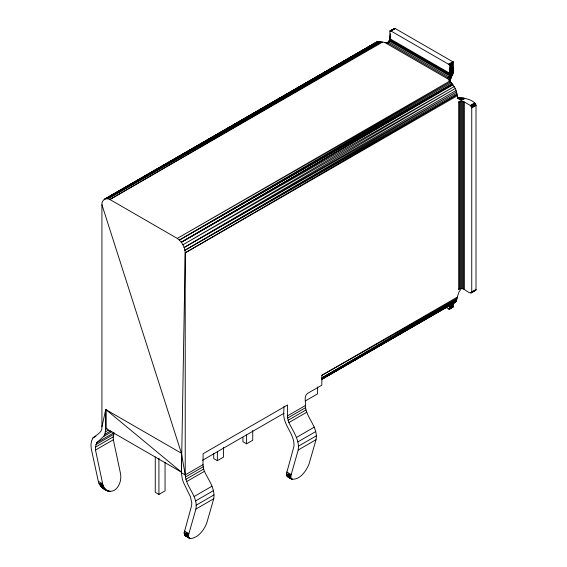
<?xml version="1.0" encoding="UTF-8"?>
<svg xmlns="http://www.w3.org/2000/svg" width="567" height="567" viewBox="0 0 567 567"><rect width="100%" height="100%" fill="white"/><g stroke="black" fill="none" stroke-linecap="round" stroke-linejoin="round"><path stroke-width="0.85" d="M461.396 288.539L458.951 291.97L457.286 297.143L321.836 375.34L321.836 385.17L307.527 393.434C303.586 396.106 305.982 401.762 305.337 405.575C305.925 417.808 318.463 426.894 316.039 439.708L308.951 464.274C306.137 470.979 299.737 480.504 291.58 479.044L290.956 478.073L290.871 475.67L298.207 450C299.815 439.85 292.948 431.203 288.879 422.564C286.59 416.986 287.809 410.827 287.512 404.987L203.05 453.756C203.347 459.589 202.128 465.748 204.418 471.326C208.486 479.966 215.361 488.612 213.745 498.762L206.664 523.334C203.886 530.188 198.202 537.934 190.306 538.615L184.828 535.461L184.147 532.895L191.632 505.53L191.781 502.858L190.427 496.805L183.382 482.297L182.305 479.009L181.419 472.729L185.225 252.832C184.97 247.148 181.872 241.705 177.258 238.409L109.892 199.513C106.072 196.99 101.344 200.357 101.932 204.744L101.932 426.831C102.535 432.536 96.418 434.79 92.924 437.979L91.563 440.871L90.989 444.485L91.23 448.617L98.304 481.305C99.65 487.67 107.801 493.531 114.073 490.462C119.538 486.982 121.65 479.746 120.509 473.594L113.35 439.751L113.194 436.902L114.236 433.082M389.132 41.625L389.876 38.719L389.876 30.979L395.071 28.449L452.941 61.846L453.48 62.278L453.309 72.519L450.014 80.592L449.503 75.808L450.177 64.751L453.125 61.959L448.674 64.305L390.989 31.001L389.876 30.979M453.48 62.278L449.014 64.553L450.177 64.751L449.787 73.306L450.758 79.004L450.652 64.099L448.674 64.305L452.941 61.846M449.206 80.394L449.638 74.957L389.437 40.2L386.722 43.638L388.976 42.334C384.958 43.425 380.967 40.909 377.005 41.894L104.229 199.343L377.005 41.894L105.873 198.719L378.876 41.604M452.459 303.94L452.395 307.25L449.092 309.135L445.641 307.215M450.73 304.862L450.652 308.398L449.092 309.135L453.48 306.697L453.48 303.281M451.566 304.337L451.474 307.817L448.674 308.965L452.941 306.506M449.383 81.726L449.503 77.282L447.25 78.579L449.503 75.808L388.976 40.859M188.428 537.162L190.306 538.615L188.669 537.126L188.577 534.724L195.92 509.06C198.344 496.238 185.806 487.159 185.225 474.919L185.225 252.832L457.151 94.597L455.386 88.409L449.433 80.181M98.304 481.305L102.67 483.828L99.076 483.779L103.633 486.755L100.246 485.876L104.838 488.726L101.755 487.507L106.362 490.221L103.633 486.755L102.67 483.828L95.518 450.049L95.369 447.193L96.723 442.707L103.768 436.335L104.845 434.287L105.731 429.028L105.731 409.544L181.426 453.246L185.225 474.919L203.05 464.628M451.856 303.487L451.474 307.817L451.36 304.415M449.787 65.566L449.34 64.879L450.652 64.099L449.787 73.306L389.876 38.719L390.422 33.765M453.309 72.519L453.48 70.818L451.927 63.022L453.302 62.108M457.286 297.143L456.144 301.332L321.595 379.436L455.386 302.246L456.244 301.283L322.148 377.813L456.619 300.46M452.891 303.118L452.395 307.25L453.48 306.697M458.675 102.003L461.517 101.323L464.366 102.003L470.695 105.71L471.744 107.907L471.744 291.92C469.582 295.988 463.076 285.272 458.675 289.298L458.675 102.003L464.323 98.743L462.878 97.907L457.888 97.588L457.151 94.597L184.955 250.238L456.619 91.833L184.169 247.495L455.386 88.409L182.921 244.774L454.316 86.531L181.277 242.258L452.416 84.107L179.349 240.089L450.474 81.846L177.258 238.409L449.886 81.01M471.333 292.841L475.6 290.375L476.011 289.453L476.011 105.441C474.664 100.494 467.336 98.892 462.878 97.907L462.318 99.565L460.482 99.657L458.951 99.005L457.853 97.673L462.318 99.565L464.323 98.743M453.48 70.818L452.898 74.128L451.927 63.022L448.674 64.305M290.084 477.62L292.6 479.554L287.115 476.408L286.434 473.842L293.919 446.477C295.102 434.301 283.011 425.328 283.713 413.088L284.003 406.397M389.876 38.719L390.365 36.352M101.932 426.831L105.731 409.544M372.313 45.147L372.682 44.623M375.085 43.503L375.942 42.539L216.906 134.641M390.698 30.866L395.071 28.449L390.124 30.845M368.189 47.295L368.706 46.997M453.125 306.598L452.395 307.25L453.302 306.662M449.581 65.212L450.177 64.751M390.422 30.809L391.662 30.037M321.865 379.146L455.386 302.246M452.714 84.455L181.277 242.258L453.04 84.802M456.952 299.447L322.141 377.806L457.151 298.313L321.836 375.34M109.098 197.075L110.622 196.189M112.153 195.303L114.449 193.978M119.8 190.873L121.331 189.988L119.835 190.888M122.897 189.116L124.386 188.223M128.213 186.004L126.682 186.89L128.262 186.019M129.737 185.118L131.268 184.232M135.095 182.021L133.564 182.907L135.159 182.035M140.446 178.924L145.797 175.82M151.148 172.722L155.734 170.065M157.265 169.179L162.616 166.081M164.147 165.195L166.443 163.863M167.967 162.977L173.325 159.88M174.849 158.994L180.2 155.897M181.731 155.011L184.027 153.678M185.558 152.792L187.082 151.913M188.613 151.028L190.909 149.695M192.44 148.809L197.791 145.712M199.315 144.826L201.611 143.494M203.142 142.615L204.673 141.729M206.197 140.843L215.375 135.527M382.519 42.114L109.892 199.513L381.336 41.915L107.801 198.776L379.224 41.632M451.226 82.775L179.349 240.089L452.105 83.76M321.865 379.125L357.061 358.713M358.592 357.827L374.667 348.507M376.19 347.621L391.499 338.747M393.796 337.415L402.209 332.531M403.739 331.645L405.27 330.759M407.567 329.427L412.925 326.323M414.456 325.437L415.987 324.544M418.283 323.211L419.814 322.325M421.345 321.439L422.876 320.553M425.172 319.221L426.696 318.335M428.992 317.003L430.523 316.117M432.054 315.224L433.585 314.338M438.943 311.233L441.239 309.901M442.77 309.015L444.301 308.129L442.735 308.987M390.989 31.001L395.256 28.541M105.873 198.719L378.529 41.604M151.254 172.744L155.847 170.093M157.378 169.207L159.681 167.882M164.274 165.224L166.578 163.898M171.936 160.801L173.474 159.915M178.832 156.818L180.37 155.932M181.901 155.046L183.432 154.167M189.562 150.624L191.093 149.738M192.624 148.859L194.162 147.973M196.458 146.64L197.989 145.762M203.355 142.664L204.885 141.778M210.251 138.681L211.782 137.795M220.974 132.487L225.574 129.829M227.105 128.95L229.408 127.618M234.001 124.967L236.304 123.641M237.835 122.755L239.366 121.87M241.662 120.544L243.2 119.658M248.559 116.561L250.09 115.675M251.628 114.789L253.158 113.903M259.289 110.367L260.82 109.481M262.351 108.595L263.882 107.709M266.185 106.383L267.716 105.497M273.081 102.4L274.612 101.514M279.978 98.417L281.508 97.538M290.701 92.23L295.301 89.572M296.832 88.686L299.128 87.361M303.728 84.703L306.024 83.377M307.562 82.491L309.093 81.605M311.389 80.28L312.92 79.394M318.285 76.297L319.816 75.418M321.354 74.532L323.651 73.2M329.016 70.102L330.547 69.224M332.078 68.338L333.609 67.452M335.912 66.126L337.443 65.24M342.808 62.143L344.339 61.257M349.704 58.16L354.297 55.509M360.428 51.966L365.028 49.315M366.558 48.429L368.855 47.104M369.471 46.792L370.889 45.97M107.801 198.776L380.216 41.738M184.169 247.495L456.144 90.415M184.955 250.238L456.952 93.236M185.225 252.832L457.286 95.759M470.327 105.441L474.593 102.981M470.695 105.71L474.962 103.251M471.035 106.072L475.302 103.612M471.333 106.504L475.6 104.045M471.56 106.979L475.826 104.512M471.701 107.454L475.968 104.994M471.744 107.907L476.011 105.441M105.731 429.028L107.213 428.17M92.924 437.979L95.901 436.264M105.505 431.827L108.474 430.112M104.845 434.287L110.792 430.856M103.768 436.335L111.94 431.615M96.723 442.707L113.811 432.841M95.773 444.705L113.606 434.407M95.369 447.193L113.194 436.902M95.518 450.049L113.35 439.751M458.675 289.298L460.085 288.483M471.744 291.92L476.011 289.453M470.695 292.898L475.968 289.85M471.035 292.926L475.826 290.162M202.582 460.262L284.003 413.258M305.585 400.798L317.612 393.852L317.612 386.992M287.512 415.866L305.337 405.575M185.374 477.06L203.206 466.769M287.667 418.007L305.493 407.716M155.266 456.903L155.266 492.312L158.916 494.417L165.054 490.873L165.054 462.552M213.716 453.253L213.716 458.561L217.367 460.673L223.504 457.13L223.504 447.391M242.938 437.263L242.938 441.693L246.595 443.798L252.733 440.254L252.733 430.516M185.841 479.321L203.666 469.022M288.128 420.26L305.953 409.969M186.593 481.617L204.418 471.326M288.879 422.564L306.704 412.273M194.226 496.465L212.051 486.174M296.513 437.412L314.338 427.114M195.587 500.93L213.412 490.639M297.873 441.877L315.706 431.579M196.161 505.211L213.993 494.913M298.455 446.151L316.28 435.86M195.92 509.06L213.745 498.762M298.207 450L316.039 439.708M395.071 28.449L393.824 28.938L394.894 28.385M475.6 290.375L474.962 290.432M454.316 302.891L452.714 303.246M185.813 536.077L187.167 536.191M104.852 488.882L103.541 488.577L108.141 491.171L106.823 490.108M99.076 483.779L103.074 485.352M292.6 479.554L287.115 476.408L291.58 479.044L286.555 475.33L290.956 478.073L286.434 473.842L290.871 475.67L286.774 472.006L291.133 474.529M190.306 538.615L184.828 535.461L189.293 538.097L184.261 534.383L188.669 537.126L184.147 532.895L188.577 534.724L184.481 531.066L188.846 533.582M457.519 98.098L460.482 99.657L457.888 97.588M108.552 490.703L110.076 491.539M457.782 98.105L460.482 99.657M389.749 39.463L449.744 74.1L450.758 79.004M388.36 41.951L448.887 76.899M387.587 42.901L448.114 77.849M384.688 42.461L449.291 79.756M181.44 472.134L106.036 428.602L106.036 409.707L181.44 472.134L181.426 453.246L101.932 204.744M181.419 472.729L185.225 474.919M459.504 97.722L462.318 99.565L461.169 97.808M286.434 473.842L290.765 476.698M184.147 532.895L188.478 535.751M450.177 304.429L450.652 308.398L449.475 309.143L450.177 308.76L449.957 304.592M450.652 64.099L451.53 77.424L451.927 63.022L452.282 75.78M449.638 74.957L450.014 80.592L449.744 74.1M449.199 80.613L449.163 78.926L449.163 80.443M464.366 102.003L464.366 289.298M463.53 101.635L463.53 288.929M462.559 101.401L462.559 288.695M461.517 101.323L461.517 288.617M460.475 101.401L460.475 288.695M459.511 101.635L459.511 288.929M449.787 305.549L449.787 308.994M246.595 434.946L246.595 443.798M217.367 451.821L217.367 460.673M158.916 458.129L158.916 494.417M110.643 196.196L109.112 197.082L110.65 196.203"/></g></svg>
